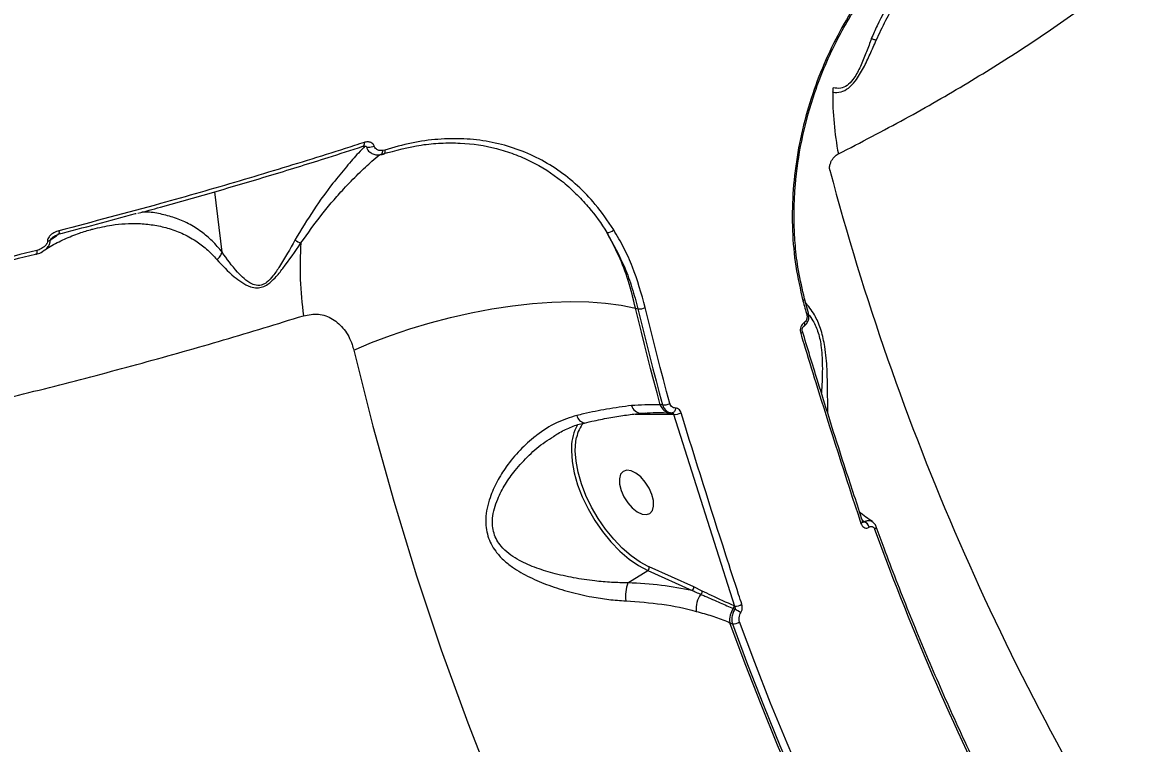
# Model space of a CAD drawing. Header units: millimetres. Extents: x -6328 to 5334, y -5037 to 4112.
# Drawn here: x -2963.3 to -2760.9, y 345 to 475 of the extents above; entities that cross this region are included whole.
import ezdxf

# ---------------------------------------------------------------- set-up
doc = ezdxf.new("R2010")
doc.units = ezdxf.units.MM
for name, color, linetype in [('DIKOM_ЗОНА', 80, 'Continuous'), ('DIKOM_ОБЪЕКТ', 7, 'Continuous'), ('DIKOM_РАЗМЕР_ЗОНА', 7, 'Continuous'), ('DIKOM_РАЗМЕР_ОБЪЕКТА', 7, 'Continuous')]:
    doc.layers.add(name, color=color, linetype=linetype)
doc.styles.add('style1', font='arial.ttf', dxfattribs={"width": 0.8})
doc.dimstyles.new('1-50', dxfattribs={"dimtxt": 300, "dimasz": 200, "dimexe": 100, "dimexo": 0, "dimgap": 100, "dimtad": 1, "dimtxsty": 'style1', "dimcen": 200, "dimclrd": 7, "dimclre": 7, "dimclrt": 7, "dimadec": 1, "dimazin": 2, "dimtfac": 1, "dimtmove": 0, "dimatfit": 2, "dimfxl": 0, "dimlwd": 25, "dimlwe": 18, "dimarcsym": 0})

# ---------------------------------------------------------------- blocks, each defined once
blk = doc.blocks.new('*D0')
at = {"layer": 'Defpoints', "color": 0, "transparency": 16777216}
for p in [(-3539.45, 760.32), (3333.52, 448.13), (3333.52, -4437.11)]:
    blk.add_point(p, dxfattribs=at)
at = {"layer": 'DIKOM_РАЗМЕР_ОБЪЕКТА', "color": 7, "lineweight": 18, "transparency": 16777216}
for p, q in [((-3539.45, 760.32), (-3539.45, -4537.11)), ((3333.52, 448.13), (3333.52, -4537.11))]:
    blk.add_line(p, q, dxfattribs=at)
at = {"layer": 'DIKOM_РАЗМЕР_ОБЪЕКТА', "color": 7, "lineweight": 25, "transparency": 16777216}
blk.add_line((-3339.45, -4437.11), (3133.52, -4437.11), dxfattribs=at)
at = {"layer": 'DIKOM_РАЗМЕР_ОБЪЕКТА', "color": 7, "transparency": 16777216}
for points in [[(-3339.45, -4403.77), (-3339.45, -4470.44), (-3539.45, -4437.11)], [(3133.52, -4403.77), (3133.52, -4470.44), (3333.52, -4437.11)]]:
    blk.add_solid(points, dxfattribs=at)
at = {"layer": 'DIKOM_РАЗМЕР_ОБЪЕКТА', "color": 7, "transparency": 16777216, "insert": (-102.96, -4183.94), "char_height": 300, "attachment_point": 5, "style": 'style1'}
blk.add_mtext('6900', dxfattribs=at)
blk = doc.blocks.new('*D1')
at = {"layer": 'Defpoints', "color": 0, "transparency": 16777216}
for p in [(-5040.91, 625.75), (5333.52, 448.13), (5333.52, -4936.78)]:
    blk.add_point(p, dxfattribs=at)
at = {"layer": 'DIKOM_РАЗМЕР_ЗОНА', "color": 7, "lineweight": 18, "transparency": 16777216}
for p, q in [((-5040.91, 625.75), (-5040.91, -5036.78)), ((5333.52, 448.13), (5333.52, -5036.78))]:
    blk.add_line(p, q, dxfattribs=at)
at = {"layer": 'DIKOM_РАЗМЕР_ЗОНА', "color": 7, "lineweight": 25, "transparency": 16777216}
blk.add_line((-4840.91, -4936.78), (5133.52, -4936.78), dxfattribs=at)
at = {"layer": 'DIKOM_РАЗМЕР_ЗОНА', "color": 7, "transparency": 16777216}
for points in [[(-4840.91, -4903.45), (-4840.91, -4970.11), (-5040.91, -4936.78)], [(5133.52, -4903.45), (5133.52, -4970.11), (5333.52, -4936.78)]]:
    blk.add_solid(points, dxfattribs=at)
at = {"layer": 'DIKOM_РАЗМЕР_ЗОНА', "color": 7, "transparency": 16777216, "insert": (-104.69, -4683.61), "char_height": 300, "attachment_point": 5, "style": 'style1'}
blk.add_mtext('10400', dxfattribs=at)
blk = doc.blocks.new('*D2')
at = {"layer": 'Defpoints', "color": 0, "transparency": 16777216}
for p in [(-5303.77, 2121.42), (-1621.11, 2121.42), (560.33, -2395.62)]:
    blk.add_point(p, dxfattribs=at)
at = {"layer": 'DIKOM_РАЗМЕР_ОБЪЕКТА', "color": 7, "lineweight": 18, "transparency": 16777216}
for p, q in [((-1621.11, 2121.42), (-5403.77, 2121.42)), ((560.33, -2395.62), (-5403.77, -2395.62))]:
    blk.add_line(p, q, dxfattribs=at)
at = {"layer": 'DIKOM_РАЗМЕР_ОБЪЕКТА', "color": 7, "lineweight": 25, "transparency": 16777216}
blk.add_line((-5303.77, -2195.62), (-5303.77, 1921.42), dxfattribs=at)
at = {"layer": 'DIKOM_РАЗМЕР_ОБЪЕКТА', "color": 7, "transparency": 16777216}
for points in [[(-5337.11, 1921.42), (-5270.44, 1921.42), (-5303.77, 2121.42)], [(-5337.11, -2195.62), (-5270.44, -2195.62), (-5303.77, -2395.62)]]:
    blk.add_solid(points, dxfattribs=at)
at = {"layer": 'DIKOM_РАЗМЕР_ОБЪЕКТА', "color": 7, "transparency": 16777216, "insert": (-5556.94, -137.1), "char_height": 300, "attachment_point": 5, "rotation": 90, "style": 'style1'}
blk.add_mtext('4500', dxfattribs=at)
blk = doc.blocks.new('*D3')
at = {"layer": 'Defpoints', "color": 0, "transparency": 16777216}
for p in [(-1814.92, 4111.71), (-5877.98, -3895.62), (33.33, -3895.62)]:
    blk.add_point(p, dxfattribs=at)
at = {"layer": 'DIKOM_РАЗМЕР_ЗОНА', "color": 7, "lineweight": 18, "transparency": 16777216}
for p, q in [((-1814.92, 4111.71), (-5977.98, 4111.71)), ((33.33, -3895.62), (-5977.98, -3895.62))]:
    blk.add_line(p, q, dxfattribs=at)
at = {"layer": 'DIKOM_РАЗМЕР_ЗОНА', "color": 7, "lineweight": 25, "transparency": 16777216}
blk.add_line((-5877.98, 3911.71), (-5877.98, -3695.62), dxfattribs=at)
at = {"layer": 'DIKOM_РАЗМЕР_ЗОНА', "color": 7, "transparency": 16777216}
for points in [[(-5911.31, 3911.71), (-5844.65, 3911.71), (-5877.98, 4111.71)], [(-5911.31, -3695.62), (-5844.65, -3695.62), (-5877.98, -3895.62)]]:
    blk.add_solid(points, dxfattribs=at)
at = {"layer": 'DIKOM_РАЗМЕР_ЗОНА', "color": 7, "transparency": 16777216, "insert": (-6131.15, 108.05), "char_height": 300, "attachment_point": 5, "rotation": 90, "style": 'style1'}
blk.add_mtext('8000', dxfattribs=at)

msp = doc.modelspace()

# ---------------------------------------------------------------- linework, layer by layer
at = {"layer": 'DIKOM_ЗОНА', "color": 3, "lineweight": 15}
msp.add_lwpolyline([(-2227.791, 4022.501, -0.4004134), (-924.694, 3567.218), (-783.266, 3290.817), (-574.315, 2882.448, 0.2815691), (-351.757, 2746.326), (3559.672, 2746.326, -0.2314536), (4743.738, 2167.188, -0.5747587), (2938.453, -2322.602, 0.3441492), (2725.867, -2545.064, -0.3852766), (1233.33, -3895.616), (300.314, -3895.616, -0.3636017), (-860.648, -2922.741, 0.3636017), (-1106.793, -2716.473), (-1724.025, -2716.473, -0.3491545), (-2514.764, -2087.631, 0.3242764), (-2736.03, -1894.92, -0.3882716), (-5040.908, 625.746), (-5040.908, 2102.661, -0.2943872), (-4453.774, 3013.453), (-2227.791, 4022.501)], format="xyb", dxfattribs=at)
at = {"layer": 'DIKOM_ОБЪЕКТ', "color": 7, "linetype": 'Continuous', "lineweight": 15}
for p, q in [((-2898.002, 451.962), (-2898.44, 451.867)), ((-2898.216, 451.25), (-2898.25, 451.242)), ((-2927.323, 433.542), (-2928.646, 444.449)), ((-2956.556, 436.903), (-2956.879, 436.756)), ((-2821.644, 422.57), (-2822.347, 425.18)), ((-2852.837, 423.485), (-2852.409, 423.354)), ((-2822.752, 419.271), (-2822.756, 419.287)), ((-2822.528, 420.17), (-2822.502, 420.187)), ((-2822.386, 420.901), (-2822.405, 420.889)), ((-2847.962, 406.04), (-2848.359, 406.051)), ((-2852.905, 404.385), (-2852.317, 404.367)), ((-2852.317, 404.367), (-2850.963, 404.365)), ((-2846.599, 404.608), (-2846.291, 404.599)), ((-2846.175, 404.332), (-2845.958, 404.326)), ((-2845.958, 404.326), (-2834.979, 369.759)), ((-2811.947, 385.274), (-2811.513, 384.951)), ((-2811.532, 384.938), (-2811.911, 385.089)), ((-2811.513, 384.951), (-2811.532, 384.938)), ((-2810.707, 383.997), (-2810.688, 384.01)), ((-2809.43, 384.051), (-2809.434, 384.06)), ((-2850.342, 376.821), (-2850.539, 376.912)), ((-2842.339, 373.214), (-2850.342, 376.821)), ((-2854.208, 373.955), (-2850.632, 376.176)), ((-2850.632, 376.176), (-2842.629, 372.569)), ((-2840.791, 372.482), (-2842.339, 373.214)), ((-2835.196, 369.305), (-2834.924, 369.183)), ((-2834.979, 369.759), (-2835.065, 369.798)), ((-2835.825, 366.767), (-2835.365, 366.564))]:
    msp.add_line(p, q, dxfattribs=at)
at = {"layer": 'DIKOM_ОБЪЕКТ', "color": 7, "linetype": 'Continuous', "lineweight": 15, "flags": 128}
for points in [[(-2901.967, 452.624), (-2901.971, 452.623), (-2901.983, 452.62)], [(-2901.758, 453.333), (-2901.745, 453.155), (-2901.753, 452.994), (-2901.781, 452.855), (-2901.828, 452.744), (-2901.892, 452.666), (-2901.967, 452.624)], [(-2899.94, 452.667), (-2900.191, 452.556), (-2900.462, 452.473), (-2900.734, 452.425), (-2900.983, 452.417), (-2901.19, 452.448), (-2901.338, 452.516), (-2901.415, 452.616), (-2901.415, 452.74)], [(-2898.44, 451.867), (-2898.461, 451.673), (-2898.503, 451.497), (-2898.565, 451.348), (-2898.643, 451.231), (-2898.736, 451.152), (-2898.838, 451.114), (-2898.85, 451.112)], [(-2898.002, 451.962), (-2897.99, 451.794), (-2897.996, 451.64), (-2898.021, 451.505), (-2898.063, 451.395), (-2898.121, 451.312), (-2898.193, 451.259), (-2898.216, 451.25)], [(-2956.762, 437.42), (-2956.747, 437.243), (-2956.747, 437.085), (-2956.763, 436.95), (-2956.794, 436.845), (-2956.838, 436.773), (-2956.894, 436.737), (-2956.899, 436.735)], [(-2960.74, 433.874), (-2960.725, 433.706), (-2960.724, 433.555), (-2960.736, 433.424), (-2960.762, 433.319), (-2960.799, 433.243), (-2960.848, 433.199), (-2960.867, 433.191)], [(-2960.867, 433.191), (-2960.906, 433.188), (-2960.971, 433.211)], [(-2903.622, 415.878), (-2900.398, 417.26), (-2897.01, 418.554), (-2893.489, 419.748), (-2889.866, 420.831), (-2886.175, 421.794), (-2882.45, 422.628), (-2878.725, 423.324), (-2875.032, 423.877), (-2871.407, 424.282), (-2867.882, 424.535), (-2864.49, 424.633), (-2861.26, 424.576), (-2858.224, 424.364), (-2855.407, 423.999), (-2852.837, 423.485)], [(-2848.359, 406.051), (-2848.951, 408.221), (-2849.534, 410.393), (-2850.108, 412.568), (-2850.673, 414.746), (-2851.228, 416.927), (-2851.774, 419.11), (-2852.31, 421.296), (-2852.837, 423.485)], [(-2852.409, 423.354), (-2851.886, 421.18), (-2851.353, 419.009), (-2850.811, 416.841), (-2850.26, 414.675), (-2849.699, 412.512), (-2849.129, 410.352), (-2848.55, 408.195), (-2847.962, 406.04)], [(-2846.625, 406.306), (-2847.212, 408.456), (-2847.79, 410.608), (-2848.358, 412.764), (-2848.918, 414.922), (-2849.468, 417.083), (-2850.008, 419.246), (-2850.54, 421.413), (-2851.062, 423.581)], [(-2821.945, 422.184), (-2821.836, 422.257), (-2821.748, 422.332), (-2821.686, 422.406), (-2821.649, 422.477), (-2821.64, 422.543), (-2821.644, 422.57)], [(-2823.052, 418.869), (-2822.93, 418.958), (-2822.837, 419.049), (-2822.776, 419.137), (-2822.75, 419.22), (-2822.752, 419.271)], [(-2822.405, 420.889), (-2822.369, 420.738), (-2822.355, 420.595), (-2822.362, 420.465), (-2822.39, 420.351), (-2822.438, 420.257), (-2822.505, 420.186), (-2822.534, 420.166)], [(-2822.386, 420.901), (-2822.35, 420.75), (-2822.336, 420.607), (-2822.343, 420.477), (-2822.371, 420.364), (-2822.419, 420.27), (-2822.486, 420.198), (-2822.508, 420.183)], [(-2903.622, 415.878), (-2900.184, 402.221), (-2896.407, 388.667), (-2892.294, 375.222), (-2887.847, 361.894), (-2883.068, 348.691), (-2877.959, 335.62), (-2872.525, 322.687), (-2866.767, 309.9), (-2860.688, 297.267), (-2854.293, 284.793), (-2847.585, 272.486), (-2840.567, 260.352), (-2833.243, 248.399), (-2825.617, 236.632)], [(-2845.62, 405.444), (-2845.646, 405.271), (-2845.69, 405.107), (-2845.751, 404.96), (-2845.827, 404.833), (-2845.916, 404.731), (-2846.015, 404.656), (-2846.121, 404.612), (-2846.23, 404.599)], [(-2850.539, 376.912), (-2851.96, 377.686), (-2853.592, 378.826), (-2855.204, 380.216), (-2856.759, 381.826), (-2858.225, 383.621), (-2859.568, 385.562), (-2860.76, 387.605), (-2861.774, 389.706), (-2862.588, 391.819), (-2863.184, 393.898), (-2863.549, 395.898), (-2863.676, 397.774), (-2863.561, 399.485), (-2863.445, 400.129)], [(-2864.369, 398.444), (-2864.383, 397.784), (-2864.252, 395.849), (-2863.875, 393.787), (-2863.26, 391.643), (-2862.421, 389.464), (-2861.375, 387.297), (-2860.147, 385.19), (-2858.761, 383.189), (-2857.25, 381.338), (-2855.646, 379.677), (-2853.984, 378.243), (-2852.3, 377.068), (-2850.632, 376.176)], [(-2849.873, 389.895), (-2850.379, 391.038), (-2851.069, 392.117), (-2851.885, 393.046), (-2852.764, 393.748), (-2853.632, 394.168), (-2854.421, 394.272), (-2855.066, 394.05), (-2855.514, 393.521), (-2855.73, 392.727), (-2855.696, 391.734), (-2855.414, 390.621), (-2854.909, 389.478), (-2854.219, 388.399), (-2853.402, 387.471), (-2852.524, 386.768), (-2851.655, 386.348), (-2850.867, 386.245), (-2850.222, 386.466), (-2849.774, 386.996), (-2849.558, 387.789), (-2849.592, 388.782), (-2849.873, 389.895)], [(-2812.204, 384.657), (-2812.082, 384.746), (-2811.988, 384.834), (-2811.926, 384.919), (-2811.898, 384.998), (-2811.9, 385.048)], [(-2809.718, 383.623), (-2809.611, 383.706), (-2809.526, 383.788), (-2809.466, 383.869), (-2809.431, 383.944), (-2809.422, 384.014), (-2809.43, 384.051)], [(-2810.665, 308.952), (-2814.195, 315.999), (-2817.617, 323.1), (-2820.929, 330.254), (-2824.131, 337.46), (-2827.222, 344.715), (-2830.202, 352.019), (-2833.07, 359.37), (-2835.825, 366.767)], [(-2835.365, 366.564), (-2832.622, 359.206), (-2829.767, 351.892), (-2826.802, 344.625), (-2823.726, 337.406), (-2820.54, 330.236), (-2817.245, 323.117), (-2813.842, 316.051), (-2810.331, 309.039)], [(-2809.078, 309.521), (-2812.581, 316.518), (-2815.977, 323.569), (-2819.264, 330.671), (-2822.443, 337.825), (-2825.512, 345.028), (-2828.471, 352.279), (-2831.32, 359.576), (-2834.057, 366.919)]]:
    msp.add_lwpolyline(points, dxfattribs=at)
at = {"layer": 'DIKOM_ОБЪЕКТ', "color": 7, "linetype": 'Continuous', "lineweight": 15}
for centre, radius, start, end in [((-2759.933, 462.014), 57.348, 179.64685, 190.81087), ((-2819.601, 463.097), 2.433, 342.56838, 2.02022), ((-2361.815, 569.515), 471.815, 194.88427, 212.15156), ((-2857.871, 438.591), 1.493, 264.72178, 317.83035), ((-2958.936, 437.027), 1.458, 274.26814, 294.47968), ((-2911.047, 441.139), 6.285, 239.64879, 250.59914), ((-2853.808, 430.74), 59.495, 175.69051, 188.3585), ((-2852.091, 425.572), 2.241, 261.84022, 297.32685), ((-2348.981, 550.879), 490.161, 194.90554, 195.22183), ((-2851.731, 406.412), 1.895, 195.6387, 267.23634), ((-2846.424, 406.616), 2.015, 196.27014, 265.02393), ((-2847.704, 408.235), 2.21, 263.29765, 299.21151), ((-2861.728, 404.484), 1.736, 192.10053, 259.43434), ((-2851.404, 404.19), 0.474, 21.67562, 52.56954), ((-2846.556, 404.208), 0.401, 18.07766, 85.26217), ((-2845.731, 406.439), 2.125, 263.86545, 301.30645), ((-2855.812, 398.267), 8.558, 151.00086, 178.81432), ((-2857.119, 398.905), 6.443, 142.41432, 169.04792), ((-2812.186, 383.532), 1.551, 17.44386, 65.04486), ((-2812.167, 383.545), 1.551, 17.44484, 65.04885), ((-2353.767, 549.28), 485.111, 199.96722, 207.06861), ((-2851.011, 376.734), 0.675, 304.16401, 7.37454), ((-2848.259, 371.652), 6.38, 158.84158, 188.56346), ((-2843.008, 373.127), 0.675, 304.16401, 7.37454), ((-2837.835, 369.352), 4.081, 141.61781, 187.66607), ((-2841.486, 372.418), 0.698, 310.43144, 5.32759), ((-2832.493, 367.287), 3.372, 143.25369, 188.87428), ((-2835.737, 369.712), 0.677, 323.00267, 7.22734), ((-2834.827, 371.998), 2.244, 266.12327, 301.4411), ((-2836.093, 366.128), 3.27, 47.05976, 69.06481), ((-2835.243, 368.707), 2.146, 266.72809, 303.55269)]:
    msp.add_arc(centre, radius, start, end, dxfattribs=at)
for points, knots in [([(-2816.263, 451.258), (-2812.207, 453.361), (-2804.08, 457.576), (-2792.818, 464.068), (-2782.254, 470.681), (-2773.065, 477.016), (-2765.106, 483.037), (-2758.238, 488.729), (-2751.957, 494.482), (-2746.262, 500.307), (-2741.19, 506.186), (-2736.755, 512.122), (-2732.994, 518.084), (-2729.992, 523.933), (-2727.715, 529.647), (-2726.189, 534.998), (-2725.268, 540.108), (-2724.931, 544.977), (-2724.935, 548.54), (-2725.209, 550.468), (-2725.255, 550.793)], [0, 0, 0, 0, 0.0678263, 0.1359035, 0.2041491, 0.2726499, 0.3292646, 0.3859769, 0.4431485, 0.5004214, 0.5584276, 0.6165406, 0.6751369, 0.7338447, 0.7888316, 0.8439117, 0.8925418, 0.9411718, 0.9900654, 1, 1, 1, 1]), ([(-2761.013, 517.125), (-2762.586, 516.345), (-2766.857, 514.227), (-2773.645, 510.323), (-2781.257, 505.272), (-2788.501, 499.647), (-2794.307, 494.345), (-2799.033, 489.372), (-2802.802, 484.863), (-2806.366, 479.785), (-2808.828, 475.449), (-2809.99, 472.8), (-2810.33, 472.026)], [0, 0, 0, 0, 0.0783339, 0.2125921, 0.3472662, 0.4817928, 0.6158493, 0.6916662, 0.7820716, 0.8726186, 0.9628125, 1, 1, 1, 1]), ([(-2809.433, 471.756), (-2808.875, 472.962), (-2807.188, 476.609), (-2803.516, 482.306), (-2797.842, 489.155), (-2793.42, 493.827), (-2790.574, 496.148), (-2790.42, 496.274)], [0, 0, 0, 0, 0.1279066, 0.3865219, 0.645546, 0.9807628, 1, 1, 1, 1]), ([(-2799.49, 492.573), (-2800.89, 491.527), (-2803.688, 489.437), (-2807.692, 485.387), (-2811.451, 480.744), (-2814.88, 475.515), (-2817.899, 469.8), (-2820.433, 463.692), (-2822.423, 457.292), (-2823.811, 450.702), (-2824.559, 444.042), (-2824.628, 437.43), (-2824.065, 430.939), (-2823.121, 426.845), (-2822.648, 424.797)], [0, 0, 0, 0, 0.0836186, 0.1671661, 0.2504175, 0.3338525, 0.4173036, 0.5004885, 0.5837385, 0.6671385, 0.7504577, 0.8333964, 0.916628, 1, 1, 1, 1]), ([(-2822.342, 425.14), (-2822.744, 426.834), (-2823.486, 429.966), (-2824.034, 434.489), (-2824.252, 438.273), (-2824.256, 441.39), (-2824.144, 444.102), (-2823.795, 448.446), (-2822.809, 454.614), (-2820.876, 461.516), (-2818.657, 467.297), (-2816.484, 471.898), (-2814.515, 475.389), (-2812.832, 478.041), (-2811.302, 480.261), (-2809.295, 482.894), (-2806.674, 485.901), (-2803.393, 489.132), (-2800.923, 490.968), (-2799.594, 491.956)], [0, 0, 0, 0, 0.0701781, 0.1297348, 0.1786035, 0.2171313, 0.2493451, 0.2821733, 0.3826467, 0.4841391, 0.5520009, 0.6189754, 0.6815231, 0.7108975, 0.7461123, 0.792426, 0.8499649, 0.9192869, 1, 1, 1, 1]), ([(-2817.28, 462.368), (-2816.783, 462.343), (-2815.878, 462.299), (-2814.437, 463.029), (-2813.014, 464.527), (-2811.728, 466.714), (-2810.525, 469.246), (-2809.8, 470.913), (-2809.433, 471.756)], [0, 0, 0, 0, 0.1672668, 0.3043206, 0.4416754, 0.6370331, 0.8167204, 1, 1, 1, 1]), ([(-2810.324, 472.02), (-2810.325, 472.019), (-2810.39, 471.84), (-2810.743, 470.867), (-2811.392, 469.092), (-2812.372, 466.757), (-2813.448, 464.776), (-2814.673, 463.496), (-2815.945, 462.967), (-2816.733, 463.105), (-2817.17, 463.182)], [0, 0, 0, 0, 0.0002729, 0.0414504, 0.2242979, 0.4065738, 0.5849828, 0.712481, 0.840453, 1, 1, 1, 1]), ([(-2810.33, 472.026), (-2810.329, 472.025), (-2810.328, 472.023), (-2810.326, 472.021), (-2810.325, 472.021), (-2810.324, 472.02)], [0, 0, 0, 0, 0.4569013, 0.8306736, 1, 1, 1, 1]), ([(-2809.433, 471.756), (-2809.451, 471.759), (-2809.559, 471.781), (-2809.827, 471.85), (-2810.149, 471.96), (-2810.324, 472.02)], [0, 0, 0, 0, 0.0844006, 0.5004757, 1, 1, 1, 1]), ([(-2856.764, 437.588), (-2857.828, 439.164), (-2859.79, 442.067), (-2863.235, 445.597), (-2866.794, 448.439), (-2870.666, 450.727), (-2874.812, 452.428), (-2879.18, 453.545), (-2883.733, 454.076), (-2888.427, 453.982), (-2893.205, 453.341), (-2896.405, 452.421), (-2898.002, 451.962)], [0, 0, 0, 0, 0.1166812, 0.2150846, 0.3137979, 0.4122009, 0.510061, 0.6082268, 0.7060845, 0.8039539, 0.9021323, 1, 1, 1, 1]), ([(-2901.758, 453.333), (-2902.325, 453.149), (-2905.159, 452.233), (-2912.589, 449.876), (-2924.211, 446.35), (-2939.653, 441.915), (-2950.639, 439.029), (-2956.762, 437.42)], [0, 0, 0, 0, 0.0321573, 0.1607921, 0.4182836, 0.6757752, 1, 1, 1, 1]), ([(-2942.54, 440.555), (-2941.181, 440.922), (-2936.355, 442.226), (-2928.213, 444.555), (-2918.13, 447.541), (-2909.386, 450.233), (-2904.063, 451.961), (-2901.986, 452.635)], [0, 0, 0, 0, 0.0974593, 0.3460837, 0.5937487, 0.8414757, 1, 1, 1, 1]), ([(-2901.6, 452.686), (-2901.984, 452.276), (-2902.968, 451.227), (-2904.95, 448.988), (-2907.673, 445.647), (-2910.895, 441.276), (-2913.103, 437.586), (-2914.223, 435.716)], [0, 0, 0, 0, 0.1147024, 0.2942031, 0.4781409, 0.7353755, 1, 1, 1, 1]), ([(-2901.965, 452.619), (-2901.937, 452.629), (-2901.785, 452.686), (-2901.557, 452.689), (-2901.405, 452.624), (-2901.423, 452.629), (-2901.415, 452.624), (-2901.414, 452.588), (-2901.414, 452.576)], [0, 0, 0, 0, 0.0696454, 0.3873042, 0.6408055, 0.8745074, 0.960302, 1, 1, 1, 1]), ([(-2899.94, 452.667), (-2899.955, 452.709), (-2900.01, 452.871), (-2900.196, 453.129), (-2900.578, 453.372), (-2901.125, 453.48), (-2901.54, 453.383), (-2901.758, 453.333)], [0, 0, 0, 0, 0.0579486, 0.2245, 0.4300547, 0.7004928, 1, 1, 1, 1]), ([(-2901.343, 452.511), (-2901.289, 452.357), (-2901.153, 451.97), (-2900.668, 451.514), (-2900.012, 451.185), (-2899.38, 451.063), (-2898.989, 451.116), (-2898.851, 451.135)], [0, 0, 0, 0, 0.1506276, 0.3804806, 0.6144147, 0.864714, 1, 1, 1, 1]), ([(-2898.44, 451.867), (-2898.656, 451.861), (-2899.05, 451.852), (-2899.523, 452.066), (-2899.816, 452.351), (-2899.905, 452.576), (-2899.94, 452.667)], [0, 0, 0, 0, 0.3467093, 0.6312456, 0.8513066, 1, 1, 1, 1]), ([(-2898.367, 451.253), (-2896.052, 451.886), (-2892.548, 452.844), (-2887.901, 453.26), (-2883.328, 453.27), (-2878.896, 452.607), (-2874.703, 451.299), (-2870.677, 449.554), (-2866.951, 447.162), (-2863.624, 444.265), (-2862.132, 442.588), (-2861.409, 441.776)], [0, 0, 0, 0, 0.1647378, 0.2492605, 0.3344028, 0.4992596, 0.5838187, 0.668989, 0.8349337, 0.9200497, 1, 1, 1, 1]), ([(-2913.135, 435.211), (-2911.902, 436.957), (-2910.035, 439.6), (-2907.413, 442.751), (-2905.177, 445.257), (-2902.747, 447.74), (-2900.53, 449.804), (-2899.416, 450.749), (-2898.976, 451.123)], [0, 0, 0, 0, 0.2538858, 0.3842918, 0.5159032, 0.6954595, 0.8796598, 1, 1, 1, 1]), ([(-2898.851, 451.143), (-2898.735, 451.147), (-2898.467, 451.156), (-2898.21, 451.25), (-2898.065, 451.303)], [0, 0, 0, 0, 0.4363886, 1, 1, 1, 1]), ([(-2817.799, 448.321), (-2817.817, 448.416), (-2817.856, 448.616), (-2817.834, 449.042), (-2817.714, 449.545), (-2817.403, 450.236), (-2817.021, 450.709), (-2816.597, 451.067), (-2816.396, 451.182), (-2816.263, 451.258)], [0, 0, 0, 0, 0.0767419, 0.1605212, 0.317401, 0.4661276, 0.7624994, 0.842837, 1, 1, 1, 1]), ([(-2861.409, 441.776), (-2861.356, 441.719), (-2860.075, 440.344), (-2859.019, 438.69), (-2858.008, 437.104)], [0, 0, 0, 0, 0.0416364, 1, 1, 1, 1]), ([(-2957.033, 436.776), (-2952.311, 437.99), (-2947.545, 439.214), (-2942.9, 440.519), (-2942.859, 440.531)], [0, 0, 0, 0, 0.9910163, 1, 1, 1, 1]), ([(-2927.323, 433.542), (-2927.915, 434.247), (-2929.104, 435.662), (-2931.159, 437.359), (-2933.424, 438.762), (-2935.907, 439.824), (-2938.474, 440.47), (-2940.443, 440.828), (-2941.563, 440.769), (-2941.795, 440.757)], [0, 0, 0, 0, 0.14023, 0.2819013, 0.4476955, 0.6146923, 0.7846513, 0.9553609, 1, 1, 1, 1]), ([(-2959.589, 433.786), (-2959.183, 434.048), (-2957.906, 434.871), (-2955.731, 435.947), (-2953.21, 437.005), (-2951.569, 437.462), (-2950.816, 437.671)], [0, 0, 0, 0, 0.1390811, 0.4368424, 0.7417999, 1, 1, 1, 1]), ([(-2956.762, 437.42), (-2956.908, 437.377), (-2957.37, 437.24), (-2958.009, 436.889), (-2958.515, 436.394), (-2958.774, 435.963), (-2958.809, 435.704), (-2958.827, 435.573)], [0, 0, 0, 0, 0.1605573, 0.5081498, 0.7318587, 0.8653695, 1, 1, 1, 1]), ([(-2950.82, 437.679), (-2950.781, 437.693), (-2950.725, 437.714), (-2950.67, 437.724), (-2950.652, 437.728)], [0, 0, 0, 0, 0.692352, 1, 1, 1, 1]), ([(-2950.652, 437.728), (-2949.51, 437.992), (-2946.749, 438.631), (-2943.116, 438.816), (-2939.775, 438.513), (-2937.169, 437.952), (-2934.596, 437.03), (-2932.242, 435.753), (-2930.115, 434.19), (-2928.897, 432.881), (-2928.285, 432.223)], [0, 0, 0, 0, 0.1452592, 0.3510038, 0.4643589, 0.5781283, 0.6935, 0.8096194, 0.9043807, 1, 1, 1, 1]), ([(-2851.062, 423.581), (-2851.763, 426.061), (-2852.823, 429.813), (-2854.898, 434.381), (-2856.141, 436.517), (-2856.764, 437.588)], [0, 0, 0, 0, 0.4927604, 0.7454691, 1, 1, 1, 1]), ([(-3469.433, 435.966), (-3466.862, 433.81), (-3461.821, 429.581), (-3452.911, 423.622), (-3443.123, 417.985), (-3432.241, 412.629), (-3420.098, 407.483), (-3408.235, 403.167), (-3397.01, 399.582), (-3387.29, 396.788), (-3377.502, 394.248), (-3367.691, 391.944), (-3357.541, 389.796), (-3344.816, 387.381), (-3329.259, 384.847), (-3310.775, 382.412), (-3292.315, 380.504), (-3274.022, 379.073), (-3256.674, 378.11), (-3239.824, 377.516), (-3223.852, 377.24), (-3207.924, 377.237), (-3190.329, 377.519), (-3171.357, 378.174), (-3151.02, 379.279), (-3132.1, 380.66), (-3114.039, 382.288), (-3097.188, 384.074), (-3080.635, 386.085), (-3062.61, 388.546), (-3043.494, 391.496), (-3023.374, 394.999), (-3004.986, 398.554), (-2987.723, 402.208), (-2971.868, 405.842), (-2956.53, 409.625), (-2941.663, 413.561), (-2926.987, 417.699), (-2917.446, 420.627), (-2912.671, 422.092)], [0, 0, 0, 0, 0.0321108, 0.0629807, 0.0939441, 0.1252643, 0.1566821, 0.189835, 0.2117861, 0.2337707, 0.2537041, 0.2736375, 0.2936718, 0.313706, 0.3466387, 0.3796847, 0.4118208, 0.4412262, 0.470712, 0.4960472, 0.5214337, 0.5455273, 0.5696649, 0.6018539, 0.6313075, 0.6608414, 0.6862174, 0.7116447, 0.7357766, 0.7599525, 0.7922219, 0.8217486, 0.8513558, 0.8767942, 0.9022838, 0.9264743, 0.9507088, 0.9753312, 1, 1, 1, 1]), ([(-2958.827, 435.573), (-2958.844, 435.449), (-2958.877, 435.201), (-2959.121, 434.799), (-2959.592, 434.347), (-2960.181, 434.035), (-2960.606, 433.912), (-2960.74, 433.874)], [0, 0, 0, 0, 0.1388676, 0.2767759, 0.4965982, 0.8418705, 1, 1, 1, 1]), ([(-2959.535, 433.813), (-2959.448, 433.855), (-2959.096, 434.024), (-2958.72, 434.497), (-2958.392, 435.106), (-2958.352, 435.498), (-2958.332, 435.7)], [0, 0, 0, 0, 0.1192741, 0.4869896, 0.7356325, 1, 1, 1, 1]), ([(-2958.332, 435.7), (-2958.228, 435.776), (-2957.763, 436.114), (-2957.302, 436.449), (-2956.944, 436.709)], [0, 0, 0, 0, 0.2249237, 1, 1, 1, 1]), ([(-2958.332, 435.7), (-2958.326, 435.726), (-2958.313, 435.782), (-2958.25, 435.895), (-2958.098, 436.076), (-2957.938, 436.224), (-2957.821, 436.299), (-2957.808, 436.308)], [0, 0, 0, 0, 0.0856625, 0.1836043, 0.4307332, 0.9375509, 1, 1, 1, 1]), ([(-2957.804, 436.302), (-2957.713, 436.368), (-2957.431, 436.576), (-2957.112, 436.666), (-2956.895, 436.727)], [0, 0, 0, 0, 0.3211677, 1, 1, 1, 1]), ([(-2914.223, 435.716), (-2915.11, 434.133), (-2916.327, 431.96), (-2918.044, 429.389), (-2919.096, 428.209), (-2920.093, 427.61), (-2921.077, 427.483), (-2922.231, 427.891), (-2923.429, 428.766), (-2925.3, 430.701), (-2926.528, 432.333), (-2927.322, 433.528), (-2927.323, 433.529)], [0, 0, 0, 0, 0.2369823, 0.3252742, 0.3938178, 0.4351344, 0.4764545, 0.5364569, 0.6308586, 0.7257813, 0.9996838, 1, 1, 1, 1]), ([(-2852.837, 423.485), (-2853.241, 425.155), (-2854.036, 428.438), (-2855.778, 433.01), (-2857.262, 435.734), (-2858.008, 437.104)], [0, 0, 0, 0, 0.3395438, 0.667762, 1, 1, 1, 1]), ([(-2858.008, 437.104), (-2856.859, 435.026), (-2855.121, 431.882), (-2853.407, 427.147), (-2852.743, 424.621), (-2852.409, 423.354)], [0, 0, 0, 0, 0.4928082, 0.7454985, 1, 1, 1, 1]), ([(-2960.74, 433.874), (-2966.208, 432.525), (-2977.155, 429.824), (-2993.94, 426.053), (-3010.967, 422.472), (-3022.503, 420.287), (-3028.277, 419.194)], [0, 0, 0, 0, 0.2488775, 0.4981997, 0.7488727, 1, 1, 1, 1]), ([(-2960.871, 433.209), (-2960.813, 433.218), (-2960.413, 433.28), (-2959.939, 433.479), (-2959.59, 433.746), (-2959.525, 433.797)], [0, 0, 0, 0, 0.1229503, 0.83581, 1, 1, 1, 1]), ([(-2928.285, 432.223), (-2927.313, 431.163), (-2925.999, 429.729), (-2923.838, 428.088), (-2922.476, 427.331), (-2921.159, 427.048), (-2920.053, 427.234), (-2918.919, 427.844), (-2917.679, 429.013), (-2915.654, 431.53), (-2914.192, 433.666), (-2913.135, 435.211)], [0, 0, 0, 0, 0.2657862, 0.3593773, 0.4543063, 0.5177528, 0.5632827, 0.6085748, 0.6803153, 0.7688732, 1, 1, 1, 1]), ([(-2928.285, 432.223), (-2928.251, 432.251), (-2928.034, 432.428), (-2927.639, 432.842), (-2927.435, 433.287), (-2927.323, 433.529)], [0, 0, 0, 0, 0.0794445, 0.4971824, 1, 1, 1, 1]), ([(-2927.323, 433.529), (-2927.323, 433.53), (-2927.322, 433.533), (-2927.322, 433.537), (-2927.323, 433.541), (-2927.323, 433.542)], [0, 0, 0, 0, 0.241083, 0.5651089, 1, 1, 1, 1]), ([(-3028.363, 418.569), (-3022.653, 419.65), (-3011.224, 421.813), (-2994.282, 425.371), (-2977.48, 429.141), (-2966.477, 431.854), (-2960.971, 433.211)], [0, 0, 0, 0, 0.2488778, 0.4982001, 0.7488729, 1, 1, 1, 1]), ([(-2822.648, 424.797), (-2822.577, 424.845), (-2822.435, 424.942), (-2822.342, 425.065), (-2822.352, 425.123), (-2822.356, 425.139)], [0, 0, 0, 0, 0.4152879, 0.8305758, 1, 1, 1, 1]), ([(-2818.16, 404.543), (-2818.171, 405.493), (-2818.189, 407.191), (-2818.213, 409.874), (-2818.283, 412.229), (-2818.433, 414.471), (-2818.719, 416.86), (-2819.308, 419.514), (-2820.236, 421.732), (-2821.169, 423.217), (-2821.775, 424.034), (-2822.088, 424.328), (-2822.128, 424.365)], [0, 0, 0, 0, 0.1429316, 0.2556397, 0.3697854, 0.4575803, 0.547254, 0.6784647, 0.8099789, 0.8973744, 0.9870727, 1, 1, 1, 1]), ([(-2912.671, 422.092), (-2911.764, 422.26), (-2909.918, 422.603), (-2907.321, 421.632), (-2905.217, 419.714), (-2904.086, 417.595), (-2903.715, 416.223), (-2903.622, 415.878)], [0, 0, 0, 0, 0.2187085, 0.4447818, 0.6794098, 0.9191985, 1, 1, 1, 1]), ([(-2822.516, 420.194), (-2822.482, 420.211), (-2822.255, 420.322), (-2821.926, 420.717), (-2821.62, 421.359), (-2821.518, 422.03), (-2821.633, 422.413), (-2821.677, 422.557)], [0, 0, 0, 0, 0.0434633, 0.2895694, 0.5545239, 0.8320937, 1, 1, 1, 1]), ([(-2821.945, 422.184), (-2821.944, 422.182), (-2821.918, 422.083), (-2821.89, 421.869), (-2821.928, 421.581), (-2822.023, 421.31), (-2822.167, 421.071), (-2822.315, 420.956), (-2822.386, 420.901)], [0, 0, 0, 0, 0.0043468, 0.2198207, 0.4355752, 0.5682506, 0.7938306, 1, 1, 1, 1]), ([(-2821.744, 422.425), (-2821.709, 422.388), (-2821.396, 422.063), (-2820.712, 421.046), (-2819.823, 419.095), (-2819.34, 416.665), (-2819.168, 414.479), (-2819.134, 412.407), (-2819.195, 410.28), (-2819.274, 408.853), (-2819.312, 408.177)], [0, 0, 0, 0, 0.0149309, 0.133622, 0.3032167, 0.4725588, 0.5885393, 0.7078983, 0.861574, 1, 1, 1, 1]), ([(-2822.405, 420.889), (-2822.477, 420.835), (-2822.665, 420.697), (-2822.913, 420.352), (-2823.094, 419.875), (-2823.156, 419.35), (-2823.087, 419.029), (-2823.052, 418.869)], [0, 0, 0, 0, 0.1342544, 0.3469772, 0.5632481, 0.7817386, 1, 1, 1, 1]), ([(-2822.754, 419.289), (-2822.758, 419.299), (-2822.776, 419.347), (-2822.794, 419.488), (-2822.783, 419.682), (-2822.736, 419.866), (-2822.666, 420.016), (-2822.591, 420.121), (-2822.537, 420.164), (-2822.533, 420.166), (-2822.532, 420.167)], [0, 0, 0, 0, 0.0436902, 0.2075991, 0.3711733, 0.5262744, 0.662519, 0.8058079, 0.9607133, 1, 1, 1, 1]), ([(-2811.876, 385.057), (-2812.886, 388.116), (-2815.681, 396.577), (-2819.297, 407.986), (-2821.829, 416.318), (-2822.728, 419.279)], [0, 0, 0, 0, 0.2674509, 0.7397264, 1, 1, 1, 1]), ([(-2823.052, 418.869), (-2822.872, 418.281), (-2821.974, 415.34), (-2818.463, 403.958), (-2814.95, 393.126), (-2812.204, 384.657)], [0, 0, 0, 0, 0.0517104, 0.2585534, 1, 1, 1, 1]), ([(-2853.556, 405.901), (-2855.025, 405.709), (-2857.739, 405.356), (-2861.168, 404.652), (-2863.016, 404.217), (-2863.425, 404.121)], [0, 0, 0, 0, 0.4786869, 0.8843747, 1, 1, 1, 1]), ([(-2848.359, 406.051), (-2848.542, 406.054), (-2850.101, 406.079), (-2851.937, 405.984), (-2853.556, 405.901)], [0, 0, 0, 0, 0.1178594, 1, 1, 1, 1]), ([(-2847.962, 406.04), (-2847.926, 405.938), (-2847.804, 405.59), (-2847.461, 405.093), (-2846.893, 404.673), (-2846.451, 404.624), (-2846.23, 404.599)], [0, 0, 0, 0, 0.1209496, 0.4144473, 0.7069479, 1, 1, 1, 1]), ([(-2845.62, 405.444), (-2845.752, 405.459), (-2846.015, 405.488), (-2846.346, 405.739), (-2846.54, 406.037), (-2846.606, 406.245), (-2846.625, 406.306)], [0, 0, 0, 0, 0.2927357, 0.5851066, 0.8788379, 1, 1, 1, 1]), ([(-2844.627, 404.623), (-2844.643, 404.67), (-2844.708, 404.863), (-2844.895, 405.149), (-2845.226, 405.4), (-2845.489, 405.429), (-2845.62, 405.444)], [0, 0, 0, 0, 0.0963825, 0.3985513, 0.6990818, 1, 1, 1, 1]), ([(-2863.425, 404.121), (-2864.665, 403.729), (-2867.195, 402.929), (-2869.592, 401.365), (-2871.769, 399.69), (-2873.726, 397.91), (-2876.033, 395.132), (-2877.848, 392.234), (-2878.982, 389.701), (-2879.618, 387.414), (-2879.921, 385.079), (-2879.612, 382.325), (-2878.322, 379.863), (-2876.682, 378.073), (-2874.662, 376.464), (-2871.92, 374.9), (-2868.429, 373.445), (-2864.656, 372.266), (-2861.01, 371.444), (-2857.608, 370.907), (-2855.587, 370.771), (-2854.567, 370.703)], [0, 0, 0, 0, 0.0713192, 0.1455334, 0.1511418, 0.2166827, 0.2835494, 0.3372077, 0.3918209, 0.425165, 0.4591144, 0.5134567, 0.5679412, 0.6040748, 0.6411273, 0.7022452, 0.7649113, 0.8302388, 0.8968703, 0.9479885, 1, 1, 1, 1]), ([(-2862.04, 402.76), (-2861.452, 402.897), (-2859.815, 403.279), (-2857.271, 403.763), (-2854.426, 404.227), (-2852.69, 404.418), (-2851.829, 404.513)], [0, 0, 0, 0, 0.1586211, 0.4408599, 0.7227022, 1, 1, 1, 1]), ([(-2851.823, 404.518), (-2851.093, 404.571), (-2849.493, 404.687), (-2847.718, 404.64), (-2846.802, 404.612), (-2846.62, 404.606)], [0, 0, 0, 0, 0.4019267, 0.881075, 1, 1, 1, 1]), ([(-2850.963, 404.365), (-2849.797, 404.374), (-2848.21, 404.387), (-2846.601, 404.344), (-2846.175, 404.332)], [0, 0, 0, 0, 0.7353037, 1, 1, 1, 1]), ([(-2846.23, 404.599), (-2846.188, 404.594), (-2846.105, 404.583), (-2846.014, 404.499), (-2845.971, 404.405), (-2845.961, 404.342), (-2845.958, 404.326)], [0, 0, 0, 0, 0.2930283, 0.5923651, 0.9005743, 1, 1, 1, 1]), ([(-2833.656, 370.083), (-2833.85, 370.674), (-2834.818, 373.629), (-2838.565, 385.16), (-2841.963, 396.07), (-2844.627, 404.623)], [0, 0, 0, 0, 0.0512253, 0.2561273, 1, 1, 1, 1]), ([(-2867.601, 400.354), (-2867.334, 400.534), (-2866.37, 401.184), (-2864.627, 401.969), (-2863.022, 402.593), (-2862.157, 402.74), (-2862.031, 402.761)], [0, 0, 0, 0, 0.1532068, 0.5541466, 0.935463, 1, 1, 1, 1]), ([(-2854.208, 373.955), (-2855.186, 373.97), (-2857.158, 373.999), (-2860.444, 374.299), (-2864.012, 374.827), (-2867.657, 375.637), (-2871.082, 376.709), (-2873.738, 377.899), (-2875.729, 379.211), (-2877.298, 380.676), (-2878.521, 382.82), (-2878.706, 385.274), (-2878.306, 387.36), (-2877.577, 389.433), (-2876.337, 391.762), (-2874.434, 394.428), (-2872.027, 397.003), (-2869.683, 399.08), (-2868.098, 400.004), (-2867.577, 400.307)], [0, 0, 0, 0, 0.0596819, 0.1203497, 0.1965636, 0.2741429, 0.3440925, 0.4154519, 0.4550505, 0.4956271, 0.5532803, 0.6108543, 0.6472618, 0.6845969, 0.7456108, 0.8078622, 0.8842491, 0.9619574, 1, 1, 1, 1]), ([(-2810.078, 384.987), (-2810.503, 385.255), (-2811.371, 385.8), (-2812.065, 386.403), (-2812.419, 386.71)], [0, 0, 0, 0, 0.4908506, 1, 1, 1, 1]), ([(-2812.204, 384.657), (-2812.141, 384.512), (-2812.017, 384.221), (-2811.697, 383.934), (-2811.325, 383.807), (-2810.979, 383.844), (-2810.783, 383.954), (-2810.707, 383.997)], [0, 0, 0, 0, 0.2182614, 0.4367519, 0.6530228, 0.8657456, 1, 1, 1, 1]), ([(-2811.831, 384.91), (-2811.826, 384.908), (-2811.808, 384.902), (-2811.856, 384.944), (-2811.902, 385.043), (-2811.921, 385.13), (-2811.929, 385.164)], [0, 0, 0, 0, 0.1654108, 0.5089861, 0.8089803, 1, 1, 1, 1]), ([(-2811.532, 384.938), (-2811.556, 384.924), (-2811.618, 384.886), (-2811.724, 384.873), (-2811.799, 384.905), (-2811.829, 384.917)], [0, 0, 0, 0, 0.2766383, 0.716565, 1, 1, 1, 1]), ([(-2810.117, 384.942), (-2810.124, 384.949), (-2810.203, 385.029), (-2810.473, 385.121), (-2810.909, 385.185), (-2811.294, 385.069), (-2811.487, 384.965), (-2811.513, 384.951)], [0, 0, 0, 0, 0.0198, 0.2300636, 0.5889774, 0.9448458, 1, 1, 1, 1]), ([(-2809.435, 384.048), (-2809.439, 384.064), (-2809.498, 384.302), (-2809.722, 384.649), (-2810.026, 384.858), (-2810.147, 384.941)], [0, 0, 0, 0, 0.0419465, 0.6184995, 1, 1, 1, 1]), ([(-2810.688, 384.01), (-2810.676, 384.017), (-2810.586, 384.074), (-2810.406, 384.137), (-2810.189, 384.118), (-2809.99, 384.023), (-2809.827, 383.869), (-2809.752, 383.699), (-2809.718, 383.623)], [0, 0, 0, 0, 0.0340103, 0.252264, 0.4705298, 0.5979374, 0.8193065, 1, 1, 1, 1]), ([(-2785.48, 329.017), (-2786.458, 330.949), (-2789.296, 336.558), (-2793.779, 345.953), (-2798.834, 357.239), (-2803.593, 368.657), (-2807.074, 377.618), (-2808.962, 382.772), (-2809.431, 384.052)], [0, 0, 0, 0, 0.1082666, 0.3141994, 0.5201356, 0.7260716, 0.9320074, 1, 1, 1, 1]), ([(-2842.629, 372.569), (-2844.444, 372.921), (-2848.112, 373.631), (-2852.162, 373.846), (-2854.208, 373.955)], [0, 0, 0, 0, 0.4947656, 1, 1, 1, 1]), ([(-2842.629, 372.569), (-2842.395, 372.472), (-2841.863, 372.253), (-2841.331, 372.018), (-2841.034, 371.886)], [0, 0, 0, 0, 0.4403356, 1, 1, 1, 1]), ([(-2854.567, 370.703), (-2852.37, 370.544), (-2847.911, 370.223), (-2843.844, 369.345), (-2841.89, 368.811), (-2841.879, 368.808)], [0, 0, 0, 0, 0.4913944, 0.9970665, 1, 1, 1, 1]), ([(-2841.034, 371.886), (-2840.8, 371.783), (-2839.631, 371.265), (-2837.674, 370.412), (-2835.983, 369.657), (-2835.196, 369.305)], [0, 0, 0, 0, 0.1178903, 0.5894817, 1, 1, 1, 1]), ([(-2835.065, 369.798), (-2836.415, 370.414), (-2838.32, 371.283), (-2840.234, 372.212), (-2840.791, 372.482)], [0, 0, 0, 0, 0.7088229, 1, 1, 1, 1]), ([(-2841.879, 368.808), (-2840.928, 368.545), (-2839.017, 368.017), (-2837.063, 367.318), (-2836.028, 366.857), (-2835.825, 366.767)], [0, 0, 0, 0, 0.4438965, 0.8911134, 1, 1, 1, 1]), ([(-2834.924, 369.183), (-2834.964, 369.12), (-2835.155, 368.826), (-2835.401, 368.213), (-2835.529, 367.348), (-2835.42, 366.825), (-2835.365, 366.564)], [0, 0, 0, 0, 0.0813858, 0.3857913, 0.6937318, 1, 1, 1, 1]), ([(-2834.979, 369.759), (-2834.949, 369.697), (-2834.89, 369.576), (-2834.867, 369.382), (-2834.892, 369.25), (-2834.92, 369.191), (-2834.924, 369.183)], [0, 0, 0, 0, 0.3345066, 0.654902, 0.9517867, 1, 1, 1, 1]), ([(-2834.057, 366.919), (-2834.1, 367.079), (-2834.186, 367.401), (-2834.134, 367.931), (-2833.999, 368.305), (-2833.888, 368.485), (-2833.865, 368.522)], [0, 0, 0, 0, 0.30774, 0.6158747, 0.9190999, 1, 1, 1, 1]), ([(-2833.865, 368.522), (-2833.85, 368.546), (-2833.747, 368.71), (-2833.607, 369.063), (-2833.542, 369.594), (-2833.618, 369.92), (-2833.656, 370.083)], [0, 0, 0, 0, 0.0523938, 0.3650475, 0.6827341, 1, 1, 1, 1])]:
    msp.add_open_spline(points, degree=3, knots=knots, dxfattribs=at)

# ---------------------------------------------------------------- dimensions: what is measured, and where the dimension line sits
at = {"layer": 'DIKOM_РАЗМЕР_ЗОНА'}
dim = msp.add_linear_dim(base=(-5877.98, -3895.616), p1=(-1814.925, 4111.709), p2=(33.33, -3895.616), angle=90, text='8000', dimstyle='1-50', dxfattribs=at)
dim.commit()
dim.dimension.update_dxf_attribs({"geometry": '*D3', "text_midpoint": (-5877.98, 108.046), "dimtype": 160})
dim = msp.add_linear_dim(base=(5333.521, -4936.782), p1=(-5040.908, 625.746), p2=(5333.521, 448.128), text='10400', dimstyle='1-50', dxfattribs=at)
dim.commit()
dim.dimension.update_dxf_attribs({"geometry": '*D1', "text_midpoint": (-104.69, -4936.782), "dimtype": 160})
at = {"layer": 'DIKOM_РАЗМЕР_ОБЪЕКТА'}
dim = msp.add_linear_dim(base=(-5303.773, 2121.419), p1=(560.33, -2395.616), p2=(-1621.109, 2121.419), angle=90, text='4500', dimstyle='1-50', dxfattribs=at)
dim.commit()
dim.dimension.update_dxf_attribs({"geometry": '*D2', "text_midpoint": (-5303.773, -137.099), "dimtype": 160})
dim = msp.add_linear_dim(base=(3333.521, -4437.108), p1=(-3539.449, 760.323), p2=(3333.521, 448.128), text='6900', dimstyle='1-50', dxfattribs=at)
dim.commit()
dim.dimension.update_dxf_attribs({"geometry": '*D0', "text_midpoint": (-102.964, -4437.108), "dimtype": 160})

doc.saveas('drawing.dxf')
